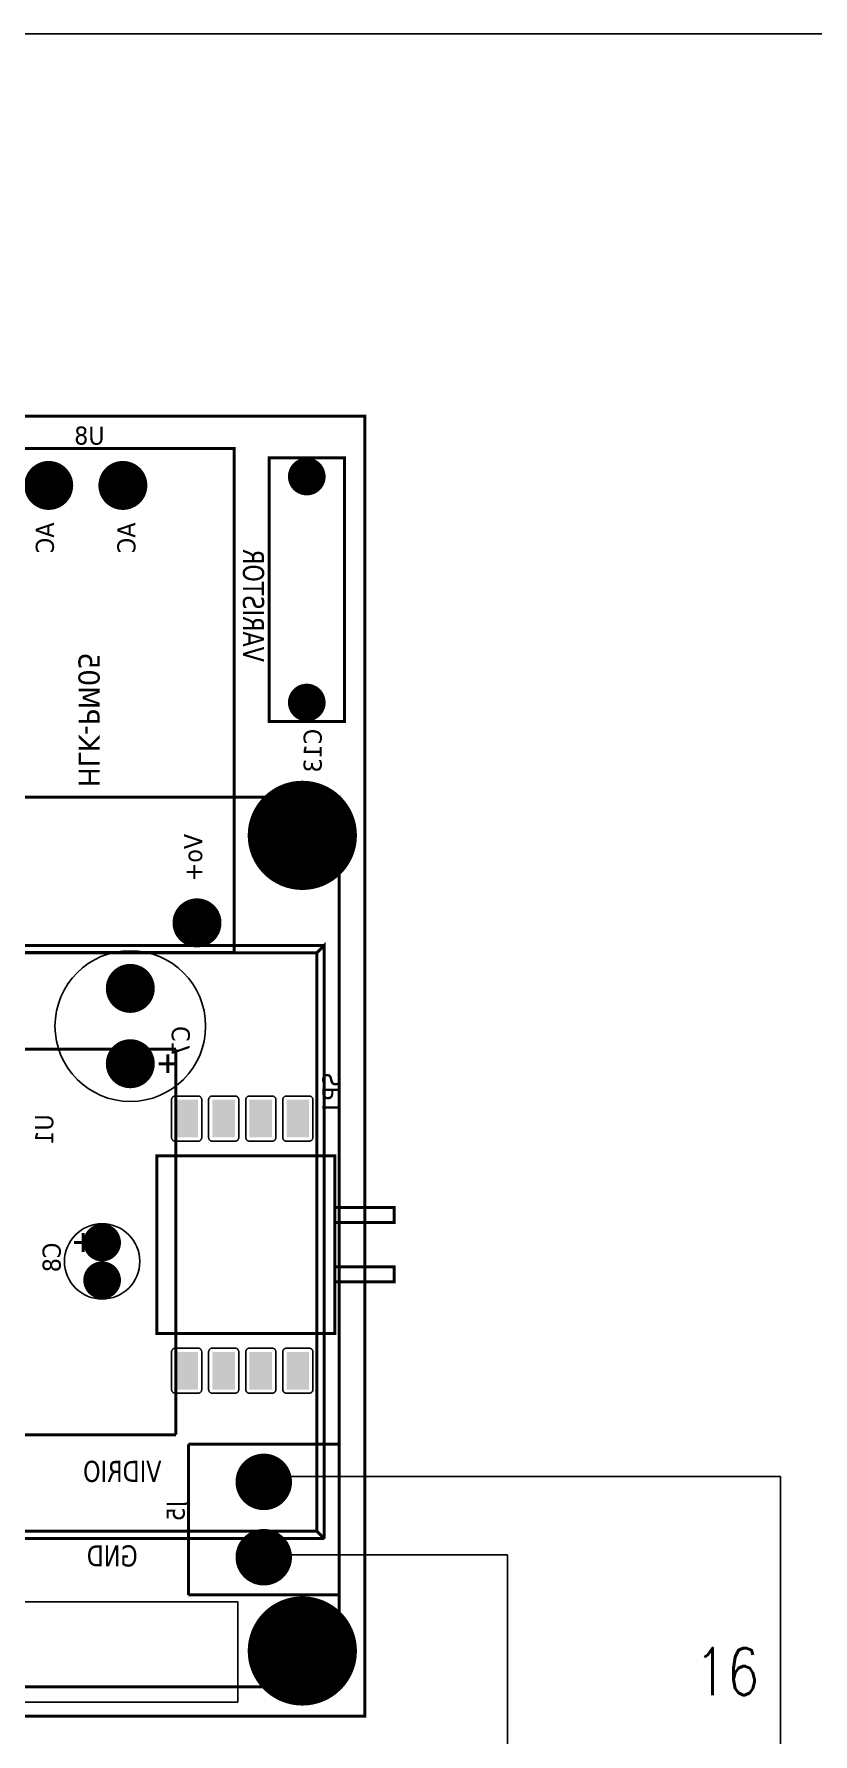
# Model space of a CAD drawing. Header units: millimetres. Extents: x 123.5 to 144.3, y 105.4 to 121.6.
# Drawn here: x 136.1 to 139.2, y 111.34 to 118.11 of the extents above; entities that cross this region are included whole.
import ezdxf
from ezdxf.enums import TextEntityAlignment as Align

# ---------------------------------------------------------------- set-up
doc = ezdxf.new("R2010")
doc.units = ezdxf.units.MM
doc.layers.add('DESC', color=250, linetype='Continuous')
doc.layers.add('WIRES', color=7, linetype='Continuous')
doc.layers.add('WIRENO', color=7, linetype='Continuous', true_color=0x000000)
doc.styles.get("Standard").update_dxf_attribs({"font": 'tahoma.ttf'})
doc.styles.add('WD', font='romans.shx')

# ---------------------------------------------------------------- blocks, each defined once
blk = doc.blocks.new('RPAD')
blk.add_trace([(-0.5, -0.5), (-0.5, 0.5), (0.5, -0.5), (0.5, 0.5)])
blk = doc.blocks.new('EPAD')
at = {"const_width": 0.5}
blk.add_lwpolyline([(-0.25, 0, 1), (0.25, 0, 1)], format="xyb", close=True, dxfattribs=at)
blk = doc.blocks.new('PCB')
at = {"const_width": 0.008}
for points in [[(126.3502, 111.3141), (131.9847, 111.3141), (131.9847, 114.7661), (126.3502, 114.7661), (126.3502, 111.3141)], [(126.3502, 111.3141), (131.9847, 111.3141), (131.9847, 114.7661), (126.3502, 114.7661), (126.3502, 111.3141)], [(126.3502, 111.3141), (131.9847, 111.3141), (131.9847, 114.7661), (126.3502, 114.7661), (126.3502, 111.3141)], [(130.8502, 113.3417), (131.6376, 113.3417), (131.6376, 114.6802), (130.8502, 114.6802), (130.8502, 113.3417)], [(130.8502, 113.3417), (131.6376, 113.3417), (131.6376, 114.6802), (130.8502, 114.6802), (130.8502, 113.3417)], [(130.8502, 113.3417), (131.6376, 113.3417), (131.6376, 114.6802), (130.8502, 114.6802), (130.8502, 113.3417)], [(131.7306, 113.9554), (131.9306, 113.9554), (131.9306, 114.6554), (131.7306, 114.6554), (131.7306, 113.9554)], [(131.7306, 113.9554), (131.9306, 113.9554), (131.9306, 114.6554), (131.7306, 114.6554), (131.7306, 113.9554)], [(131.7306, 113.9554), (131.9306, 113.9554), (131.9306, 114.6554), (131.7306, 114.6554), (131.7306, 113.9554)], [(128.0581, 111.3921), (128.0581, 113.7543), (131.9164, 113.7543), (131.9164, 111.3921)], [(128.0581, 111.3921), (128.0581, 113.7543), (131.9164, 113.7543), (131.9164, 111.3921)], [(128.0581, 111.3921), (128.0581, 113.7543), (131.9164, 113.7543), (131.9164, 111.3921)], [(128.1172, 113.3409), (128.0975, 113.3606), (131.877, 113.3606)], [(128.1172, 113.3409), (128.0975, 113.3606), (131.877, 113.3606)], [(128.1172, 113.3409), (128.0975, 113.3606), (131.877, 113.3606)], [(128.1172, 111.8054), (128.1172, 113.3409), (131.8573, 113.3409)], [(128.1172, 111.8054), (128.1172, 113.3409), (131.8573, 113.3409)], [(128.1172, 111.8054), (128.1172, 113.3409), (131.8573, 113.3409)], [(131.8573, 113.3409), (131.877, 113.3606), (131.877, 111.7858)], [(131.8573, 113.3409), (131.877, 113.3606), (131.877, 111.7858)], [(131.8573, 113.3409), (131.877, 113.3606), (131.877, 111.7858)], [(131.8573, 113.3409), (131.8573, 111.8054)], [(131.8573, 113.3409), (131.8573, 111.8054)], [(131.8573, 113.3409), (131.8573, 111.8054)], [(128.4912, 113.085), (131.4833, 113.085)], [(128.4912, 113.085), (131.4833, 113.085)], [(128.4912, 113.085), (131.4833, 113.085)], [(131.4621, 113.0214), (131.4621, 113.0714)], [(131.4621, 113.0214), (131.4621, 113.0714)], [(131.4621, 113.0214), (131.4621, 113.0714)], [(131.4833, 113.085), (131.4833, 112.0614)], [(131.4833, 113.085), (131.4833, 112.0614)], [(131.4833, 113.085), (131.4833, 112.0614)], [(131.4871, 113.0464), (131.4371, 113.0464)], [(131.4871, 113.0464), (131.4371, 113.0464)], [(131.4871, 113.0464), (131.4371, 113.0464)], [(131.4329, 112.3299), (131.9054, 112.3299), (131.9054, 112.8023), (131.4329, 112.8023), (131.4329, 112.3299)], [(131.4329, 112.3299), (131.9054, 112.3299), (131.9054, 112.8023), (131.4329, 112.8023), (131.4329, 112.3299)], [(131.4329, 112.3299), (131.9054, 112.3299), (131.9054, 112.8023), (131.4329, 112.8023), (131.4329, 112.3299)], [(131.9054, 112.6251), (132.0628, 112.6251), (132.0628, 112.6645), (131.9054, 112.6645), (131.9054, 112.6251)], [(131.9054, 112.6251), (132.0628, 112.6251), (132.0628, 112.6645), (131.9054, 112.6645), (131.9054, 112.6251)], [(131.9054, 112.6251), (132.0628, 112.6251), (132.0628, 112.6645), (131.9054, 112.6645), (131.9054, 112.6251)], [(131.2123, 112.5716), (131.2623, 112.5716)], [(131.2123, 112.5716), (131.2623, 112.5716)], [(131.2123, 112.5716), (131.2623, 112.5716)], [(131.2373, 112.5966), (131.2373, 112.5466)], [(131.2373, 112.5966), (131.2373, 112.5466)], [(131.2373, 112.5966), (131.2373, 112.5466)], [(131.9054, 112.4676), (132.0628, 112.4676), (132.0628, 112.507), (131.9054, 112.507), (131.9054, 112.4676)], [(131.9054, 112.4676), (132.0628, 112.4676), (132.0628, 112.507), (131.9054, 112.507), (131.9054, 112.4676)], [(131.9054, 112.4676), (132.0628, 112.4676), (132.0628, 112.507), (131.9054, 112.507), (131.9054, 112.4676)], [(131.4833, 112.0614), (128.4912, 112.0614)], [(131.4833, 112.0614), (128.4912, 112.0614)], [(131.4833, 112.0614), (128.4912, 112.0614)], [(131.5164, 112.0362), (131.9164, 112.0362)], [(131.5164, 112.0362), (131.5164, 111.6362)], [(131.5164, 112.0362), (131.9164, 112.0362)], [(131.5164, 112.0362), (131.5164, 111.6362)], [(131.5164, 112.0362), (131.9164, 112.0362)], [(131.5164, 112.0362), (131.5164, 111.6362)], [(131.9164, 112.0362), (131.9164, 111.6362)], [(131.9164, 112.0362), (131.9164, 111.6362)], [(131.9164, 112.0362), (131.9164, 111.6362)], [(131.8573, 111.8054), (128.1172, 111.8054)], [(131.8573, 111.8054), (128.1172, 111.8054)], [(131.8573, 111.8054), (128.1172, 111.8054)], [(131.8573, 111.8054), (131.877, 111.7858)], [(131.8573, 111.8054), (131.877, 111.7858)], [(131.8573, 111.8054), (131.877, 111.7858)], [(131.877, 111.7858), (128.0975, 111.7858)], [(131.877, 111.7858), (128.0975, 111.7858)], [(131.877, 111.7858), (128.0975, 111.7858)], [(131.5164, 111.6362), (131.9164, 111.6362)], [(131.5164, 111.6362), (131.9164, 111.6362)], [(131.5164, 111.6362), (131.9164, 111.6362)], [(131.9164, 111.3921), (128.0581, 111.3921)], [(131.9164, 111.3921), (128.0581, 111.3921)], [(131.9164, 111.3921), (128.0581, 111.3921)]]:
    blk.add_lwpolyline(points, dxfattribs=at)
for points in [[(131.5417, 112.9607), (131.4817, 112.9607), (131.4806, 112.9607), (131.4796, 112.9605), (131.4787, 112.9603), (131.4777, 112.9599), (131.4769, 112.9595), (131.476, 112.959), (131.4753, 112.9585), (131.4746, 112.9578), (131.4739, 112.9571), (131.4733, 112.9564), (131.4729, 112.9555), (131.4724, 112.9547), (131.4721, 112.9537), (131.4719, 112.9528), (131.4717, 112.9518), (131.4717, 112.9507), (131.4717, 112.8507), (131.4717, 112.8497), (131.4719, 112.8487), (131.4721, 112.8477), (131.4724, 112.8468), (131.4729, 112.8459), (131.4733, 112.8451), (131.4739, 112.8443), (131.4746, 112.8436), (131.4753, 112.843), (131.476, 112.8424), (131.4769, 112.8419), (131.4777, 112.8415), (131.4787, 112.8412), (131.4796, 112.8409), (131.4806, 112.8408), (131.4817, 112.8407), (131.5417, 112.8407), (131.5427, 112.8408), (131.5437, 112.8409), (131.5447, 112.8412), (131.5456, 112.8415), (131.5465, 112.8419), (131.5473, 112.8424), (131.5481, 112.843), (131.5488, 112.8436), (131.5494, 112.8443), (131.55, 112.8451), (131.5505, 112.8459), (131.5509, 112.8468), (131.5512, 112.8477), (131.5515, 112.8487), (131.5516, 112.8497), (131.5517, 112.8507), (131.5517, 112.9507), (131.5516, 112.9518), (131.5515, 112.9528), (131.5512, 112.9537), (131.5509, 112.9547), (131.5505, 112.9555), (131.55, 112.9564), (131.5494, 112.9571), (131.5488, 112.9578), (131.5481, 112.9585), (131.5473, 112.959), (131.5465, 112.9595), (131.5456, 112.9599), (131.5447, 112.9603), (131.5437, 112.9605), (131.5427, 112.9607), (131.5417, 112.9607)], [(131.6401, 112.9607), (131.5801, 112.9607), (131.579, 112.9607), (131.578, 112.9605), (131.5771, 112.9603), (131.5762, 112.9599), (131.5753, 112.9595), (131.5745, 112.959), (131.5737, 112.9585), (131.573, 112.9578), (131.5723, 112.9571), (131.5718, 112.9564), (131.5713, 112.9555), (131.5709, 112.9547), (131.5705, 112.9537), (131.5703, 112.9528), (131.5701, 112.9518), (131.5701, 112.9507), (131.5701, 112.8507), (131.5701, 112.8497), (131.5703, 112.8487), (131.5705, 112.8477), (131.5709, 112.8468), (131.5713, 112.8459), (131.5718, 112.8451), (131.5723, 112.8443), (131.573, 112.8436), (131.5737, 112.843), (131.5745, 112.8424), (131.5753, 112.8419), (131.5762, 112.8415), (131.5771, 112.8412), (131.578, 112.8409), (131.579, 112.8408), (131.5801, 112.8407), (131.6401, 112.8407), (131.6411, 112.8408), (131.6421, 112.8409), (131.6431, 112.8412), (131.644, 112.8415), (131.6449, 112.8419), (131.6457, 112.8424), (131.6465, 112.843), (131.6472, 112.8436), (131.6478, 112.8443), (131.6484, 112.8451), (131.6489, 112.8459), (131.6493, 112.8468), (131.6496, 112.8477), (131.6499, 112.8487), (131.65, 112.8497), (131.6501, 112.8507), (131.6501, 112.9507), (131.65, 112.9518), (131.6499, 112.9528), (131.6496, 112.9537), (131.6493, 112.9547), (131.6489, 112.9555), (131.6484, 112.9564), (131.6478, 112.9571), (131.6472, 112.9578), (131.6465, 112.9585), (131.6457, 112.959), (131.6449, 112.9595), (131.644, 112.9599), (131.6431, 112.9603), (131.6421, 112.9605), (131.6411, 112.9607), (131.6401, 112.9607)], [(131.7385, 112.9607), (131.6785, 112.9607), (131.6775, 112.9607), (131.6765, 112.9605), (131.6755, 112.9603), (131.6746, 112.9599), (131.6737, 112.9595), (131.6729, 112.959), (131.6721, 112.9585), (131.6714, 112.9578), (131.6708, 112.9571), (131.6702, 112.9564), (131.6697, 112.9555), (131.6693, 112.9547), (131.669, 112.9537), (131.6687, 112.9528), (131.6686, 112.9518), (131.6685, 112.9507), (131.6685, 112.8507), (131.6686, 112.8497), (131.6687, 112.8487), (131.669, 112.8477), (131.6693, 112.8468), (131.6697, 112.8459), (131.6702, 112.8451), (131.6708, 112.8443), (131.6714, 112.8436), (131.6721, 112.843), (131.6729, 112.8424), (131.6737, 112.8419), (131.6746, 112.8415), (131.6755, 112.8412), (131.6765, 112.8409), (131.6775, 112.8408), (131.6785, 112.8407), (131.7385, 112.8407), (131.7396, 112.8408), (131.7406, 112.8409), (131.7415, 112.8412), (131.7424, 112.8415), (131.7433, 112.8419), (131.7441, 112.8424), (131.7449, 112.843), (131.7456, 112.8436), (131.7463, 112.8443), (131.7468, 112.8451), (131.7473, 112.8459), (131.7477, 112.8468), (131.7481, 112.8477), (131.7483, 112.8487), (131.7485, 112.8497), (131.7485, 112.8507), (131.7485, 112.9507), (131.7485, 112.9518), (131.7483, 112.9528), (131.7481, 112.9537), (131.7477, 112.9547), (131.7473, 112.9555), (131.7468, 112.9564), (131.7463, 112.9571), (131.7456, 112.9578), (131.7449, 112.9585), (131.7441, 112.959), (131.7433, 112.9595), (131.7424, 112.9599), (131.7415, 112.9603), (131.7406, 112.9605), (131.7396, 112.9607), (131.7385, 112.9607)], [(131.8369, 112.9607), (131.7769, 112.9607), (131.7759, 112.9607), (131.7749, 112.9605), (131.7739, 112.9603), (131.773, 112.9599), (131.7721, 112.9595), (131.7713, 112.959), (131.7705, 112.9585), (131.7698, 112.9578), (131.7692, 112.9571), (131.7686, 112.9564), (131.7681, 112.9555), (131.7677, 112.9547), (131.7674, 112.9537), (131.7671, 112.9528), (131.767, 112.9518), (131.7669, 112.9507), (131.7669, 112.8507), (131.767, 112.8497), (131.7671, 112.8487), (131.7674, 112.8477), (131.7677, 112.8468), (131.7681, 112.8459), (131.7686, 112.8451), (131.7692, 112.8443), (131.7698, 112.8436), (131.7705, 112.843), (131.7713, 112.8424), (131.7721, 112.8419), (131.773, 112.8415), (131.7739, 112.8412), (131.7749, 112.8409), (131.7759, 112.8408), (131.7769, 112.8407), (131.8369, 112.8407), (131.838, 112.8408), (131.839, 112.8409), (131.84, 112.8412), (131.8409, 112.8415), (131.8418, 112.8419), (131.8426, 112.8424), (131.8433, 112.843), (131.844, 112.8436), (131.8447, 112.8443), (131.8453, 112.8451), (131.8458, 112.8459), (131.8462, 112.8468), (131.8465, 112.8477), (131.8467, 112.8487), (131.8469, 112.8497), (131.8469, 112.8507), (131.8469, 112.9507), (131.8469, 112.9518), (131.8467, 112.9528), (131.8465, 112.9537), (131.8462, 112.9547), (131.8458, 112.9555), (131.8453, 112.9564), (131.8447, 112.9571), (131.844, 112.9578), (131.8433, 112.9585), (131.8426, 112.959), (131.8418, 112.9595), (131.8409, 112.9599), (131.84, 112.9603), (131.839, 112.9605), (131.838, 112.9607), (131.8369, 112.9607)], [(131.5417, 112.2914), (131.4817, 112.2914), (131.4806, 112.2914), (131.4796, 112.2912), (131.4787, 112.291), (131.4777, 112.2907), (131.4769, 112.2902), (131.476, 112.2897), (131.4753, 112.2892), (131.4746, 112.2885), (131.4739, 112.2878), (131.4733, 112.2871), (131.4729, 112.2862), (131.4724, 112.2854), (131.4721, 112.2844), (131.4719, 112.2835), (131.4717, 112.2825), (131.4717, 112.2814), (131.4717, 112.1814), (131.4717, 112.1804), (131.4719, 112.1794), (131.4721, 112.1784), (131.4724, 112.1775), (131.4729, 112.1766), (131.4733, 112.1758), (131.4739, 112.175), (131.4746, 112.1743), (131.4753, 112.1737), (131.476, 112.1731), (131.4769, 112.1726), (131.4777, 112.1722), (131.4787, 112.1719), (131.4796, 112.1716), (131.4806, 112.1715), (131.4817, 112.1714), (131.5417, 112.1714), (131.5427, 112.1715), (131.5437, 112.1716), (131.5447, 112.1719), (131.5456, 112.1722), (131.5465, 112.1726), (131.5473, 112.1731), (131.5481, 112.1737), (131.5488, 112.1743), (131.5494, 112.175), (131.55, 112.1758), (131.5505, 112.1766), (131.5509, 112.1775), (131.5512, 112.1784), (131.5515, 112.1794), (131.5516, 112.1804), (131.5517, 112.1814), (131.5517, 112.2814), (131.5516, 112.2825), (131.5515, 112.2835), (131.5512, 112.2844), (131.5509, 112.2854), (131.5505, 112.2862), (131.55, 112.2871), (131.5494, 112.2878), (131.5488, 112.2885), (131.5481, 112.2892), (131.5473, 112.2897), (131.5465, 112.2902), (131.5456, 112.2907), (131.5447, 112.291), (131.5437, 112.2912), (131.5427, 112.2914), (131.5417, 112.2914)], [(131.6401, 112.2914), (131.5801, 112.2914), (131.579, 112.2914), (131.578, 112.2912), (131.5771, 112.291), (131.5762, 112.2907), (131.5753, 112.2902), (131.5745, 112.2897), (131.5737, 112.2892), (131.573, 112.2885), (131.5723, 112.2878), (131.5718, 112.2871), (131.5713, 112.2862), (131.5709, 112.2854), (131.5705, 112.2844), (131.5703, 112.2835), (131.5701, 112.2825), (131.5701, 112.2814), (131.5701, 112.1814), (131.5701, 112.1804), (131.5703, 112.1794), (131.5705, 112.1784), (131.5709, 112.1775), (131.5713, 112.1766), (131.5718, 112.1758), (131.5723, 112.175), (131.573, 112.1743), (131.5737, 112.1737), (131.5745, 112.1731), (131.5753, 112.1726), (131.5762, 112.1722), (131.5771, 112.1719), (131.578, 112.1716), (131.579, 112.1715), (131.5801, 112.1714), (131.6401, 112.1714), (131.6411, 112.1715), (131.6421, 112.1716), (131.6431, 112.1719), (131.644, 112.1722), (131.6449, 112.1726), (131.6457, 112.1731), (131.6465, 112.1737), (131.6472, 112.1743), (131.6478, 112.175), (131.6484, 112.1758), (131.6489, 112.1766), (131.6493, 112.1775), (131.6496, 112.1784), (131.6499, 112.1794), (131.65, 112.1804), (131.6501, 112.1814), (131.6501, 112.2814), (131.65, 112.2825), (131.6499, 112.2835), (131.6496, 112.2844), (131.6493, 112.2854), (131.6489, 112.2862), (131.6484, 112.2871), (131.6478, 112.2878), (131.6472, 112.2885), (131.6465, 112.2892), (131.6457, 112.2897), (131.6449, 112.2902), (131.644, 112.2907), (131.6431, 112.291), (131.6421, 112.2912), (131.6411, 112.2914), (131.6401, 112.2914)], [(131.7385, 112.2914), (131.6785, 112.2914), (131.6775, 112.2914), (131.6765, 112.2912), (131.6755, 112.291), (131.6746, 112.2907), (131.6737, 112.2902), (131.6729, 112.2897), (131.6721, 112.2892), (131.6714, 112.2885), (131.6708, 112.2878), (131.6702, 112.2871), (131.6697, 112.2862), (131.6693, 112.2854), (131.669, 112.2844), (131.6687, 112.2835), (131.6686, 112.2825), (131.6685, 112.2814), (131.6685, 112.1814), (131.6686, 112.1804), (131.6687, 112.1794), (131.669, 112.1784), (131.6693, 112.1775), (131.6697, 112.1766), (131.6702, 112.1758), (131.6708, 112.175), (131.6714, 112.1743), (131.6721, 112.1737), (131.6729, 112.1731), (131.6737, 112.1726), (131.6746, 112.1722), (131.6755, 112.1719), (131.6765, 112.1716), (131.6775, 112.1715), (131.6785, 112.1714), (131.7385, 112.1714), (131.7396, 112.1715), (131.7406, 112.1716), (131.7415, 112.1719), (131.7424, 112.1722), (131.7433, 112.1726), (131.7441, 112.1731), (131.7449, 112.1737), (131.7456, 112.1743), (131.7463, 112.175), (131.7468, 112.1758), (131.7473, 112.1766), (131.7477, 112.1775), (131.7481, 112.1784), (131.7483, 112.1794), (131.7485, 112.1804), (131.7485, 112.1814), (131.7485, 112.2814), (131.7485, 112.2825), (131.7483, 112.2835), (131.7481, 112.2844), (131.7477, 112.2854), (131.7473, 112.2862), (131.7468, 112.2871), (131.7463, 112.2878), (131.7456, 112.2885), (131.7449, 112.2892), (131.7441, 112.2897), (131.7433, 112.2902), (131.7424, 112.2907), (131.7415, 112.291), (131.7406, 112.2912), (131.7396, 112.2914), (131.7385, 112.2914)], [(131.8369, 112.2914), (131.7769, 112.2914), (131.7759, 112.2914), (131.7749, 112.2912), (131.7739, 112.291), (131.773, 112.2907), (131.7721, 112.2902), (131.7713, 112.2897), (131.7705, 112.2892), (131.7698, 112.2885), (131.7692, 112.2878), (131.7686, 112.2871), (131.7681, 112.2862), (131.7677, 112.2854), (131.7674, 112.2844), (131.7671, 112.2835), (131.767, 112.2825), (131.7669, 112.2814), (131.7669, 112.1814), (131.767, 112.1804), (131.7671, 112.1794), (131.7674, 112.1784), (131.7677, 112.1775), (131.7681, 112.1766), (131.7686, 112.1758), (131.7692, 112.175), (131.7698, 112.1743), (131.7705, 112.1737), (131.7713, 112.1731), (131.7721, 112.1726), (131.773, 112.1722), (131.7739, 112.1719), (131.7749, 112.1716), (131.7759, 112.1715), (131.7769, 112.1714), (131.8369, 112.1714), (131.838, 112.1715), (131.839, 112.1716), (131.84, 112.1719), (131.8409, 112.1722), (131.8418, 112.1726), (131.8426, 112.1731), (131.8433, 112.1737), (131.844, 112.1743), (131.8447, 112.175), (131.8453, 112.1758), (131.8458, 112.1766), (131.8462, 112.1775), (131.8465, 112.1784), (131.8467, 112.1794), (131.8469, 112.1804), (131.8469, 112.1814), (131.8469, 112.2814), (131.8469, 112.2825), (131.8467, 112.2835), (131.8465, 112.2844), (131.8462, 112.2854), (131.8458, 112.2862), (131.8453, 112.2871), (131.8447, 112.2878), (131.844, 112.2885), (131.8433, 112.2892), (131.8426, 112.2897), (131.8418, 112.2902), (131.8409, 112.2907), (131.84, 112.291), (131.839, 112.2912), (131.838, 112.2914), (131.8369, 112.2914)]]:
    blk.add_lwpolyline(points, close=True)
blk.add_lwpolyline([(131.6472, 111.351), (130.5317, 111.351), (130.5317, 111.618), (131.6472, 111.618), (131.6472, 111.351)])
for centre, radius in [((131.8195, 113.6543), 0.0554), ((131.8195, 113.6543), 0.0554), ((131.8195, 113.6543), 0.0554), ((131.3621, 113.1464), 0.2), ((131.3621, 113.1464), 0.2), ((131.3621, 113.1464), 0.2), ((131.2873, 112.5216), 0.1), ((131.2873, 112.5216), 0.1), ((131.2873, 112.5216), 0.1), ((131.8195, 111.4889), 0.0554), ((131.8195, 111.4889), 0.0554), ((131.8195, 111.4889), 0.0554)]:
    blk.add_circle(centre, radius)
for name, p, xscale, yscale in [('EPAD', (131.1455, 114.5818), 0.13, 0.13), ('EPAD', (131.3424, 114.5818), 0.13, 0.13), ('EPAD', (131.8306, 114.6054), 0.1, 0.1), ('EPAD', (131.8306, 114.0054), 0.1, 0.1), ('EPAD', (131.8188, 113.6527), 0.29, 0.29), ('EPAD', (131.5392, 113.4204), 0.13, 0.13), ('EPAD', (131.3621, 113.2464), 0.13, 0.13), ('EPAD', (131.3621, 113.0464), 0.13, 0.13), ('RPAD', (131.5117, 112.9007), 0.06, 0.1), ('RPAD', (131.6101, 112.9007), 0.06, 0.1), ('RPAD', (131.7085, 112.9007), 0.06, 0.1), ('RPAD', (131.8069, 112.9007), 0.06, 0.1), ('EPAD', (131.2873, 112.5716), 0.1, 0.1), ('EPAD', (131.2873, 112.4716), 0.1, 0.1), ('RPAD', (131.5117, 112.2314), 0.06, 0.1), ('RPAD', (131.6101, 112.2314), 0.06, 0.1), ('RPAD', (131.7085, 112.2314), 0.06, 0.1), ('RPAD', (131.8069, 112.2314), 0.06, 0.1), ('EPAD', (131.7164, 111.9362), 0.15, 0.15), ('EPAD', (131.7164, 111.7362), 0.15, 0.15), ('EPAD', (131.8188, 111.4873), 0.29, 0.29)]:
    blk.add_blockref(name, p, dxfattribs=dict(xscale=xscale, yscale=yscale))
at = {"text_generation_flag": 2}
for s, height, width, p in [('U8', 0.048, 1.041667, (131.2939, 114.6902)), ('U8', 0.048, 1.041667, (131.2939, 114.6902)), ('U8', 0.048, 1.041667, (131.2939, 114.6902)), ('VIDRIO', 0.056, 0.892857, (131.4447, 111.9361)), ('VIDRIO', 0.056, 0.892857, (131.4447, 111.9361)), ('VIDRIO', 0.056, 0.892857, (131.4447, 111.9361)), ('GND', 0.056, 0.892857, (131.3817, 111.7117)), ('GND', 0.056, 0.892857, (131.3817, 111.7117)), ('GND', 0.056, 0.892857, (131.3817, 111.7117))]:
    blk.add_text(s, height=height, dxfattribs=dict(at, width=width)).set_placement(p)
for s, height, rotation, width, p in [('AC', 0.048, 90, 1.041667, (131.1592, 114.4834)), ('AC', 0.048, 90, 1.041667, (131.1592, 114.4834)), ('AC', 0.048, 90, 1.041667, (131.1592, 114.4834)), ('AC', 0.048, 90, 1.041667, (131.3757, 114.4834)), ('AC', 0.048, 90, 1.041667, (131.3757, 114.4834)), ('AC', 0.048, 90, 1.041667, (131.3757, 114.4834)), ('VARISTOR', 0.056, 270, 0.892857, (131.6613, 114.1133)), ('VARISTOR', 0.056, 270, 0.892857, (131.6613, 114.1133)), ('VARISTOR', 0.056, 270, 0.892857, (131.6613, 114.1133)), ('HLK-PM05', 0.056, 270, 1.071429, (131.2246, 113.7804)), ('HLK-PM05', 0.056, 270, 1.071429, (131.2246, 113.7804)), ('HLK-PM05', 0.056, 270, 1.071429, (131.2246, 113.7804)), ('C13', 0.048, 90, 1.041667, (131.8702, 113.9356)), ('C13', 0.048, 90, 1.041667, (131.8702, 113.9356)), ('C13', 0.048, 90, 1.041667, (131.8702, 113.9356)), ('Vo+', 0.048, 90, 1.041667, (131.5529, 113.6566)), ('Vo+', 0.048, 90, 1.041667, (131.5529, 113.6566)), ('Vo+', 0.048, 90, 1.041667, (131.5529, 113.6566)), ('C7', 0.048, 90, 1.041667, (131.5201, 113.1464)), ('C7', 0.048, 90, 1.041667, (131.5201, 113.1464)), ('C7', 0.048, 90, 1.041667, (131.5201, 113.1464)), ('SP1', 0.048, 90, 1.041667, (131.9201, 113.023)), ('SP1', 0.048, 90, 1.041667, (131.9201, 113.023)), ('SP1', 0.048, 90, 1.041667, (131.9201, 113.023)), ('U1', 0.048, 90, 1.041667, (131.1575, 112.9121)), ('U1', 0.048, 90, 1.041667, (131.1575, 112.9121)), ('U1', 0.048, 90, 1.041667, (131.1575, 112.9121)), ('C8', 0.048, 90, 1.041667, (131.1773, 112.5716)), ('C8', 0.048, 90, 1.041667, (131.1773, 112.5716)), ('C8', 0.048, 90, 1.041667, (131.1773, 112.5716)), ('J5', 0.048, 90, 1.041667, (131.5064, 111.8862)), ('J5', 0.048, 90, 1.041667, (131.5064, 111.8862)), ('J5', 0.048, 90, 1.041667, (131.5064, 111.8862))]:
    blk.add_text(s, height=height, rotation=rotation, dxfattribs=dict(at, width=width)).set_placement(p)
blk = doc.blocks.new('WD_WNH')
at = {"linetype": 'Continuous', "style": 'WD', "width": 0.8}
blk.add_attdef('WIRENO', text='', height=0.125, dxfattribs=at).set_placement((0, 0.0625), align=Align.CENTER)
at = {"style": 'WD', "flags": 1}
for tag, p in [('W01USER', (0, 0.0781)), ('W02USER', (0, 0.0703)), ('W03USER', (0, 0.0625)), ('W04USER', (0, 0.0547)), ('W05USER', (0, 0.0469)), ('W06USER', (0, 0.0391)), ('W07USER', (0, 0.0312)), ('W08USER', (0, 0.0234)), ('W09USER', (0, 0.0156)), ('W10USER', (0, 0.0078))]:
    blk.add_attdef(tag, text='', height=0.005, dxfattribs=at).set_placement(p, align=Align.CENTER)

msp = doc.modelspace()

# ---------------------------------------------------------------- linework, layer by layer
at = {"layer": 'WIRES'}
for p, q in [((139.5858, 118.1096), (134.4617, 118.1096)), ((137.0399, 112.365), (139.0696, 112.365)), ((139.0696, 112.365), (139.0696, 111.0455)), ((137.0215, 112.0523), (137.9825, 112.0523)), ((137.9825, 112.0523), (137.9825, 111.2164))]:
    msp.add_line(p, q, dxfattribs=at)

# ---------------------------------------------------------------- block references
at = {"layer": 'DESC', "xscale": 1.5, "yscale": 1.5, "zscale": 1.5}
msp.add_blockref('PCB', (-60.5625, -55.561), dxfattribs=at)
at = {"layer": 'WIRENO'}
ref = msp.add_blockref('WD_WNH', (138.8022, 111.2718), dxfattribs=dict(at, xscale=1.5, yscale=1.5, zscale=1.5))
ref.add_attrib('WIRENO', '16', dxfattribs={"linetype": 'Continuous', "height": 0.1875, "style": 'WD', "width": 0.8}).set_placement((138.8574, 111.4377), align=Align.BOTTOM_CENTER)

doc.saveas('drawing.dxf')
